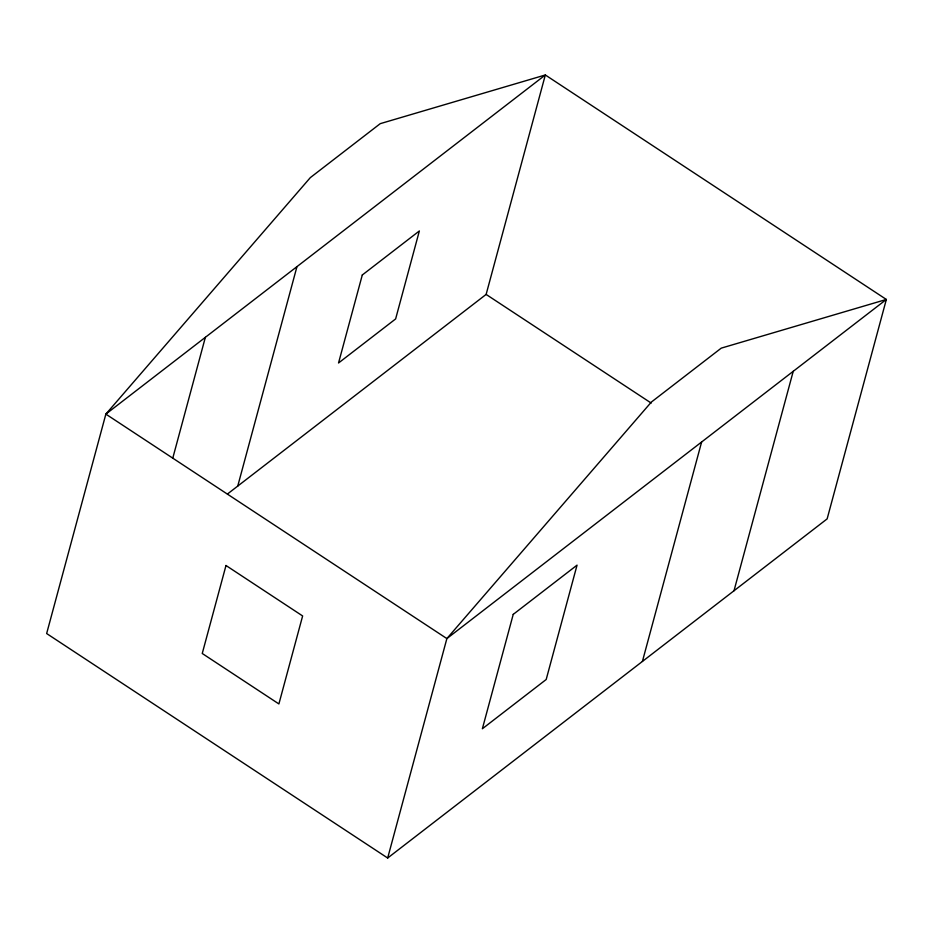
<?xml version="1.0" encoding="UTF-8"?>
<svg xmlns="http://www.w3.org/2000/svg" width="933" height="933" viewBox="0 0 933 933"><rect width="100%" height="100%" fill="white"/><g stroke="black" fill="none" stroke-linecap="round" stroke-linejoin="round"><path stroke-width="1.4" d="M172.733 458.29L205.365 337.314M237.752 486.081L296.962 266.64M227.442 494.024L486.128 294.42L545.327 74.978L886.35 299.458L827.139 518.888L387.673 858.022L46.65 633.542L105.861 414.112L310.327 177.62L380.244 123.657L545.327 74.978L105.861 414.112L446.872 638.58L886.35 299.458L721.256 348.137L651.339 402.088L446.872 638.58L387.673 858.022M642.405 661.439L701.616 442.009M734.003 590.764L793.213 371.334M486.128 294.42L651.176 403.056M225.996 565.503L202.251 653.485L278.897 703.937L302.63 615.955L225.996 565.503M362.284 275.002L338.539 362.984L395.627 318.934L419.36 230.952L362.284 275.002M513.232 614.38L482.373 728.755L546.19 679.504L577.049 565.141L513.232 614.38"/></g></svg>
